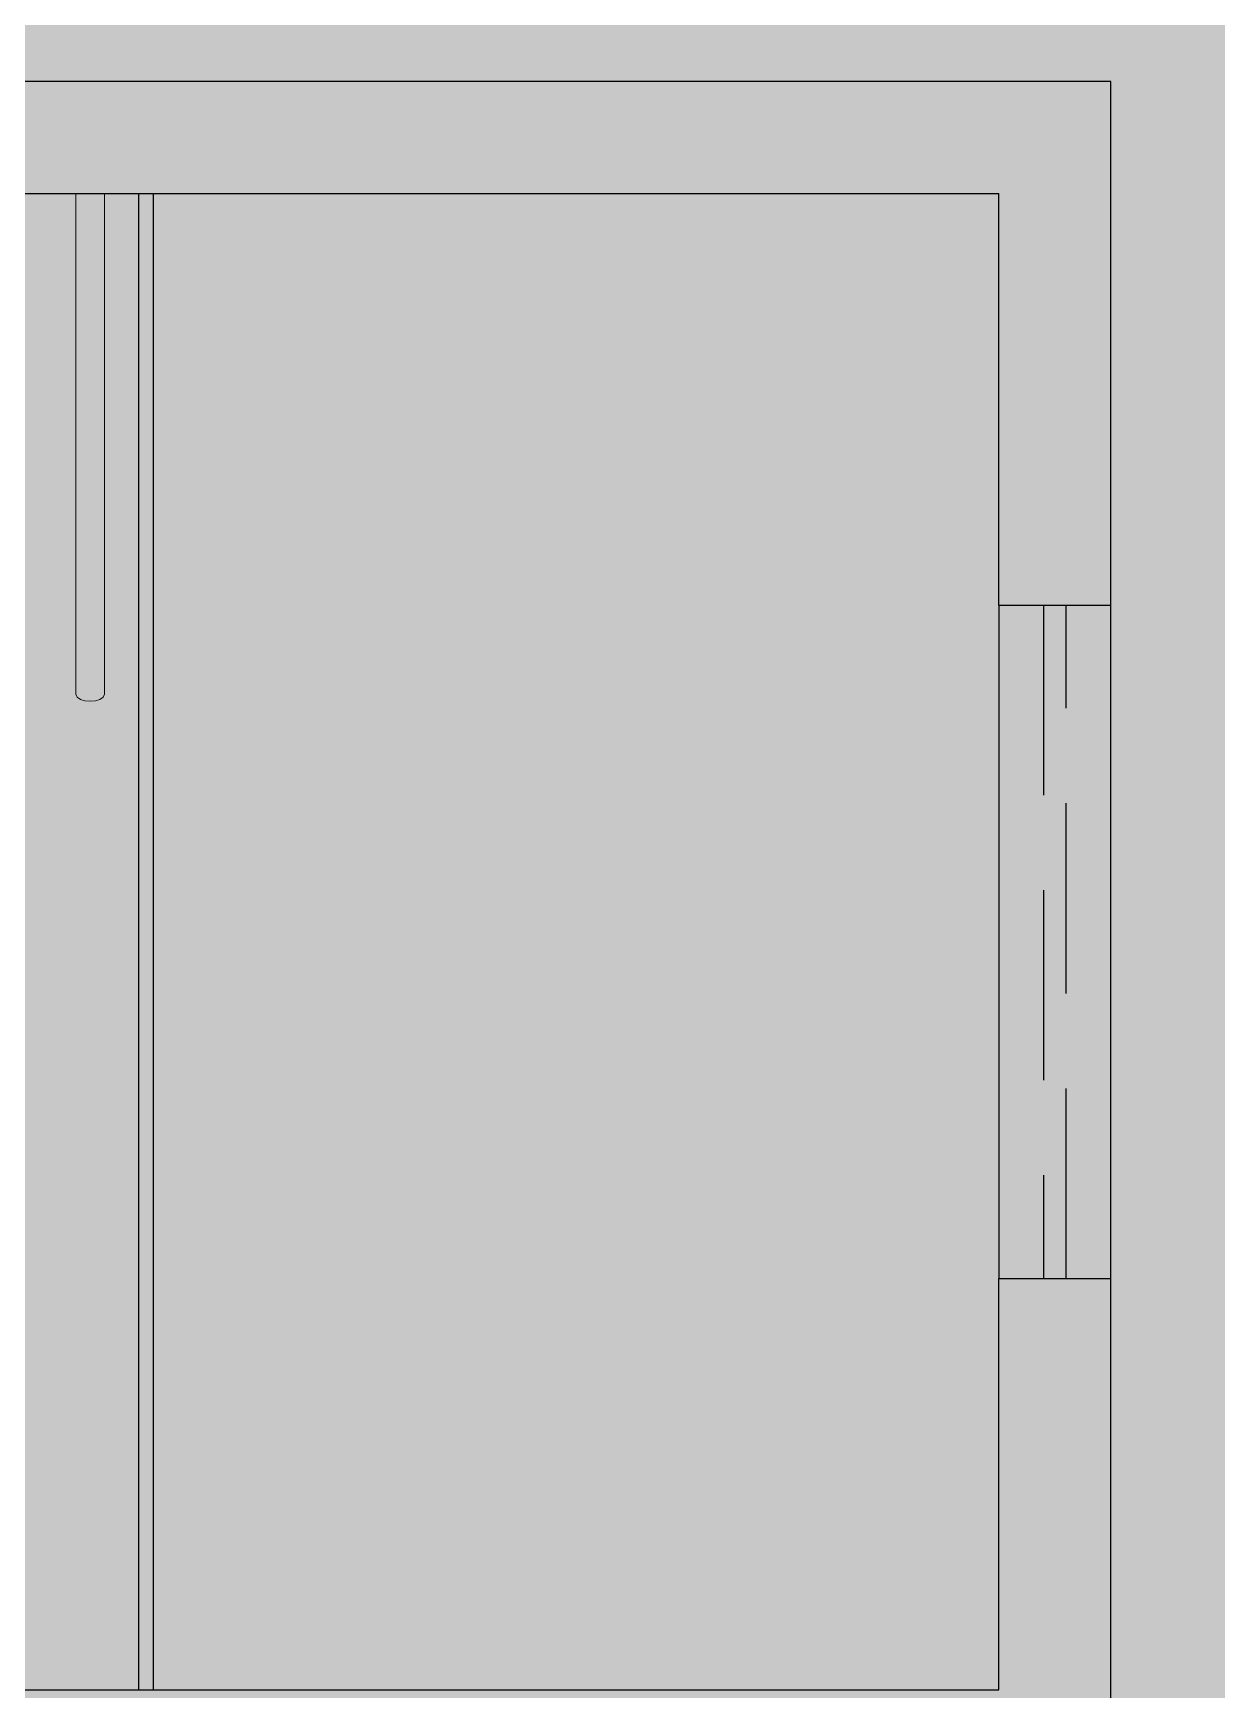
# Model space of a CAD drawing. Header units: centimetres. Extents: x 0 to 1099704, y -139216 to 99734.
# Drawn here: x 856111.2 to 856269.4, y -22479.6 to -22258.1 of the extents above; entities that cross this region are included whole.
import ezdxf

# ---------------------------------------------------------------- set-up
doc = ezdxf.new("R2010")
doc.units = ezdxf.units.CM
doc.header["$LTSCALE"] = 4
doc.linetypes.add('DASHED2', pattern=[9.524999999999999, 6.35, -3.175])
for name, color, linetype in [('0.1', 1, 'Continuous'), ('0.2', 2, 'Continuous'), ('0.4', 4, 'Continuous'), ('0.6', 6, 'Continuous'), ('PDF1_PH - Metal', 253, 'Continuous')]:
    doc.layers.add(name, color=color, linetype=linetype)

msp = doc.modelspace()

# ---------------------------------------------------------------- hatches: boundary and pattern name
at = {"layer": '0.2', "true_color": 0x000000}
h = msp.add_hatch(color=18, dxfattribs=at)
h.dxf.hatch_style = 1
h.paths.add_polyline_path([(855880.2171221966, -22279.57963985066), (856240.2171221966, -22279.57963985066), (856240.2171221966, -22334.57963985066), (856255.2171221966, -22334.57963985066), (856255.2171221966, -22264.57963985066), (855730.2171221967, -22264.57963985066), (855730.2171221967, -22279.57963985066), (855865.2171221967, -22279.57963985066), (855865.2171221967, -22639.57963985066), (855855.2171221967, -22639.57963985066), (855855.2171221967, -22654.57963985066), (855865.2171221967, -22654.57963985066), (855880.2171221966, -22654.57963985066), (855880.2171221966, -22494.57963985066), (855890.2171221966, -22494.57963985066), (855890.2171221966, -22479.57963985066), (855880.2171221966, -22479.57963985066)])
h.paths.add_polyline_path([(856255.2171221966, -22479.57963985066), (856255.2171221966, -22424.57963985066), (856240.2171221966, -22424.57963985066), (856240.2171221966, -22479.57963985066), (856010.2171221966, -22479.57963985066), (856010.2171221966, -22494.57963985066), (856240.2171221966, -22494.57963985066), (856240.2171221966, -22629.57963985066), (856255.2171221966, -22629.57963985066)], flags=17)
h.paths.add_polyline_path([(856255.2171221966, -22809.57963985066), (856240.2171221966, -22809.57963985066), (856240.2171221966, -22944.57963985066), (855880.2171221966, -22944.57963985066), (855880.2171221966, -22774.57963985066), (855865.2171221966, -22774.57963985066), (855865.2171221967, -22944.57963985066), (855865.2171221967, -22959.57963985066), (855880.2171221967, -22959.57963985066), (856240.2171221967, -22959.57963985066), (856240.2171221967, -22985.89706756994), (856255.2171221967, -22985.89706756994), (856255.2171221967, -22944.57963985066)])
h.paths.add_polyline_path([(856255.2171221967, -23240.07963985066), (856240.2171221967, -23240.07963985066), (856240.2171221967, -23280.57963985066), (856040.4196986986, -23280.57963985066), (855880.2171221967, -23280.57963985066), (855865.2171221967, -23280.57963985066), (855865.2171221967, -23295.57963985066), (855865.2171221967, -23395.57963985066), (855880.2171221967, -23395.57963985066), (855880.2171221967, -23295.57963985066), (856130.3989088985, -23295.57963985066), (856240.2171221967, -23295.57963985066), (856240.2171221967, -23350.57963985066), (856255.2171221967, -23350.57963985066), (856255.2171221967, -23280.57963985066)])
h.paths.add_polyline_path([(856255.2171221967, -23470.57963985066), (856240.2171221967, -23470.57963985066), (856240.2171221967, -23525.57963985066), (855880.2171221967, -23525.57963985066), (855880.2171221967, -23515.57963985066), (855865.2171221967, -23515.57963985066), (855865.2171221967, -23540.57963985066), (855865.2171221967, -23550.57963985066), (855880.2171221967, -23550.57963985066), (855880.2171221967, -23540.57963985066), (856240.2171221967, -23540.57963985066), (856240.2171221967, -23675.57963985066), (856255.2171221967, -23675.57963985066), (856255.2171221967, -23525.57963985066)])
h.paths.add_polyline_path([(856255.2171221967, -23855.57963985066), (856240.2171221967, -23855.57963985066), (856240.2171221967, -23990.57963985066), (856010.2171221967, -23990.57963985066), (856010.2171221967, -24005.57963985066), (856240.2171221967, -24005.57963985066), (856240.2171221967, -24060.57963985066), (856255.2171221967, -24060.57963985066), (856255.2171221967, -23990.57963985066)], flags=17)
h.paths.add_polyline_path([(855880.2171221967, -23670.57963985066), (855865.2171221967, -23670.57963985066), (855865.2171221967, -23980.57963985066), (855865.2171221967, -24220.57963985066), (855865.2171221967, -24390.57963985066), (855880.2171221967, -24390.57963985066), (855880.2171221967, -24220.57963985066), (855925.2171221967, -24220.57963985066), (856240.2171221967, -24220.57963985066), (856240.2171221967, -24355.57963985066), (856255.2171221967, -24355.57963985066), (856255.2171221967, -24205.57963985066), (856255.2171221967, -24150.57963985066), (856240.2171221967, -24150.57963985066), (856240.2171221967, -24205.57963985066), (855880.2171221967, -24205.57963985066), (855880.2171221967, -24005.57963985066), (855890.2171221967, -24005.57963985066), (855890.2171221967, -23990.57963985066), (855880.2171221967, -23990.57963985066), (855880.2171221967, -23980.57963985066)])
h.paths.add_polyline_path([(856255.2171221967, -24535.57963985066), (856240.2171221967, -24535.57963985066), (856240.2171221967, -24670.57963985066), (856010.2171221967, -24670.57963985066), (856010.2171221967, -24685.57963985066), (856240.2171221967, -24685.57963985066), (856240.2171221967, -24740.57963985066), (856255.2171221967, -24740.57963985066), (856255.2171221967, -24670.57963985066)])
at = {"layer": '0.4', "true_color": 0xf8f3ec}
h = msp.add_hatch(color=7, dxfattribs=at)
h.dxf.hatch_style = 1
h.paths.add_polyline_path([(861342.4613062439, -28259.32218729638), (861342.4613062439, -19037.77254607299), (839953.6544866126, -19037.77254607299), (839953.6544866126, -28259.32218729638)])
at = {"layer": '0.6'}
h = msp.add_hatch(dxfattribs=at)
h.set_pattern_fill('AR-SAND', color=4, scale=8)
h.set_pattern_definition([(37.50000000000001, (164770.3717682944, -70446.88349858893), (-12.80025036787237, 391.5305898634739), [0, -308.864, 0, -345.44, 0, -330.2]), (7.499999999999999, (164770.3717682944, -70446.88349858893), (359.6186265104021, 573.4600804546834), [0, -166.624, 0, -278.384, 0, -106.68]), (327.5, (164520.4357682944, -70446.88349858893), (632.7938961931663, 1.14974774283661), [0, -101.6, 0, -365.76, 0, -477.52]), (317.5, (164520.4357682944, -70446.88349858893), (610.8451619778377, 178.343458605773), [0, -50.8, 0, -239.776, 0, -274.32])])
h.paths.add_polyline_path([(847029.493582481, -24402.35803356353), (847029.493582481, -24552.35803356353), (847028.9779372601, -25067.34132967043), (848085.2081816171, -25064.45388535614), (848085.2081816171, -24749.45388535614), (848085.2081816171, -23226.03568594248), (845793.9843770533, -23226.03568594247), (845793.9843770533, -22236.11545228361), (850028.9843770532, -22236.11545228361), (850028.9843770532, -22626.11545228361), (851423.2171221967, -22626.11545228361), (851423.2171221967, -22264.57963985066), (856255.2171221968, -22264.57963985066), (856255.2171221968, -24502.38253884154), (856528.5551048538, -24502.38253884154), (857366.485063106, -22086.11545228362), (844366.0450631086, -22086.11545228362), (843984.1592967254, -25075.66503022591), (844426.2917885046, -25074.45636104002), (844424.9099322843, -24568.97186336245), (844424.9099322843, -23258.97186336222), (845409.9099322843, -23258.97186336222), (845409.9099322843, -23588.97186336222), (846464.9099322844, -23588.97186336222), (846464.9099322844, -24402.35803356353)])
h.paths.add_polyline_path([(855035.2171221965, -23970.57963985065), (855035.2171221969, -23194.57963985066), (852888.2171221967, -23194.57963985066), (852888.2171221967, -22896.11209637074), (852683.2171221968, -22896.11209637074), (852683.2171221968, -23970.57963985065)], flags=17)
h.paths.add_polyline_path([(851453.2171221967, -23970.57963985065), (851453.2171221967, -22896.11209637074), (850028.9843770532, -22896.11209637074), (850028.9843770532, -23226.03568594247), (848841.9843770532, -23226.03568594247), (848841.9843770532, -23441.03568594249), (848841.9843770533, -23970.57963985065)], flags=17)
h.paths.add_polyline_path([(846909.2244930629, -23971.9083594683), (847585.6757751142, -23971.9083594683), (847585.6757751142, -23848.64682100675), (846909.2244930629, -23848.64682100675)], flags=16)
h.paths.add_polyline_path([(848083.9284586846, -23837.52334034714), (848083.9284586846, -23540.82883485264), (848031.1020850582, -23540.82883485264), (848031.1020850582, -23837.52334034714)], flags=16)
h.paths.add_polyline_path([(853624.8800301066, -23681.776107387), (854301.3313121579, -23681.776107387), (854301.3313121579, -23558.51456892546), (853624.8800301066, -23558.51456892546)], flags=16)
h.paths.add_polyline_path([(849927.4139533694, -23613.22896367017), (850603.8652354206, -23613.22896367017), (850603.8652354206, -23489.96742520863), (849927.4139533694, -23489.96742520863)], flags=16)
h.paths.add_polyline_path([(848903.6997061255, -23837.52334034714), (848903.6997061255, -23540.82883485264), (848850.8733324992, -23540.82883485264), (848850.8733324992, -23837.52334034714)], flags=16)

# ---------------------------------------------------------------- linework, layer by layer
at = {"layer": '0.1'}
for p, q in [((856125.2171221967, -22279.57963985054), (856125.2171221967, -22479.57963985054)), ((856127.2171221967, -22279.57963985054), (856127.2171221967, -22479.57963985054))]:
    msp.add_line(p, q, dxfattribs=at)
at = {"layer": '0.1', "linetype": 'DASHED2'}
for p, q in [((856246.2171221967, -22334.57963985054), (856246.2171221967, -22424.57963985066)), ((856249.2171221967, -22424.57963985066), (856249.2171221967, -22334.57963985054))]:
    msp.add_line(p, q, dxfattribs=at)
at = {"layer": '0.6'}
for p, q in [((856240.2171221966, -22334.57963985066), (856255.2171221966, -22334.57963985066)), ((856240.2171221967, -22334.57963985054), (856240.2171221967, -22424.57963985066)), ((856255.2171221967, -22424.57963985066), (856255.2171221967, -22334.57963985054)), ((856240.2171221966, -22424.57963985066), (856255.2171221966, -22424.57963985066))]:
    msp.add_line(p, q, dxfattribs=at)
for points in [[(856255.2171221966, -22334.57963985066), (856255.2171221966, -22264.57963985066), (855730.2171221967, -22264.57963985066)], [(855880.2171221966, -22279.57963985066), (856240.2171221966, -22279.57963985066)], [(856240.2171221966, -22334.57963985066), (856240.2171221966, -22279.57963985066)], [(856010.2171221966, -22479.57963985066), (856240.2171221966, -22479.57963985066), (856240.2171221966, -22424.57963985066)], [(856255.2171221966, -22494.57963985066), (856255.2171221966, -22424.57963985066)]]:
    msp.add_lwpolyline(points, dxfattribs=at)
at = {"layer": 'PDF1_PH - Metal', "lineweight": 9}
for points in [[(856116.8731911653, -22346.49346968474), (856116.8731911653, -22279.57963985054)], [(856120.6801441637, -22346.49346968474), (856120.6801441637, -22279.57963985054)]]:
    msp.add_lwpolyline(points, dxfattribs=at)
msp.add_open_spline([(856120.6801441637, -22346.49346968474), (856120.6801441637, -22347.76245401754), (856116.8731911653, -22347.76245401754), (856116.8731911653, -22346.49346968474)], degree=3, dxfattribs=at)

doc.saveas('drawing.dxf')
